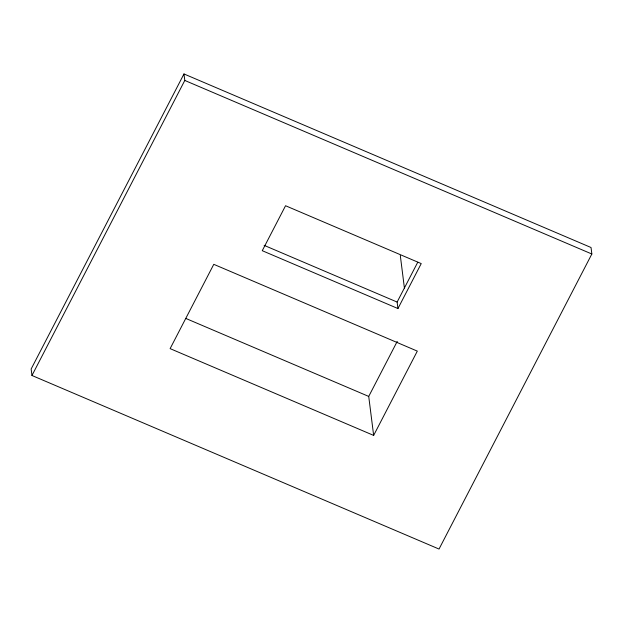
<?xml version="1.0" encoding="UTF-8"?>
<svg xmlns="http://www.w3.org/2000/svg" width="623" height="623" viewBox="0 0 623 623"><rect width="100%" height="100%" fill="white"/><g stroke="black" fill="none" stroke-linecap="round" stroke-linejoin="round"><path stroke-width="0.93" d="M183.972 73.95L31.15 368.995L31.968 375.49L439.028 549.05L591.85 254.005L591.032 247.51L183.972 73.95L184.797 80.453L31.968 375.49M397.949 308.549L421.234 263.591L285.552 205.738L262.26 250.695L397.949 308.549L397.124 302.054L417.745 262.244M373.652 435.407L417.317 351.115L213.782 264.331L170.118 348.631L373.652 435.407L368.723 396.423L397.24 341.373M184.797 80.453L591.85 254.005M264.121 245.345L397.124 302.054M185.724 318.4L368.723 396.423M400.301 255.516L404.405 288.005"/></g></svg>
